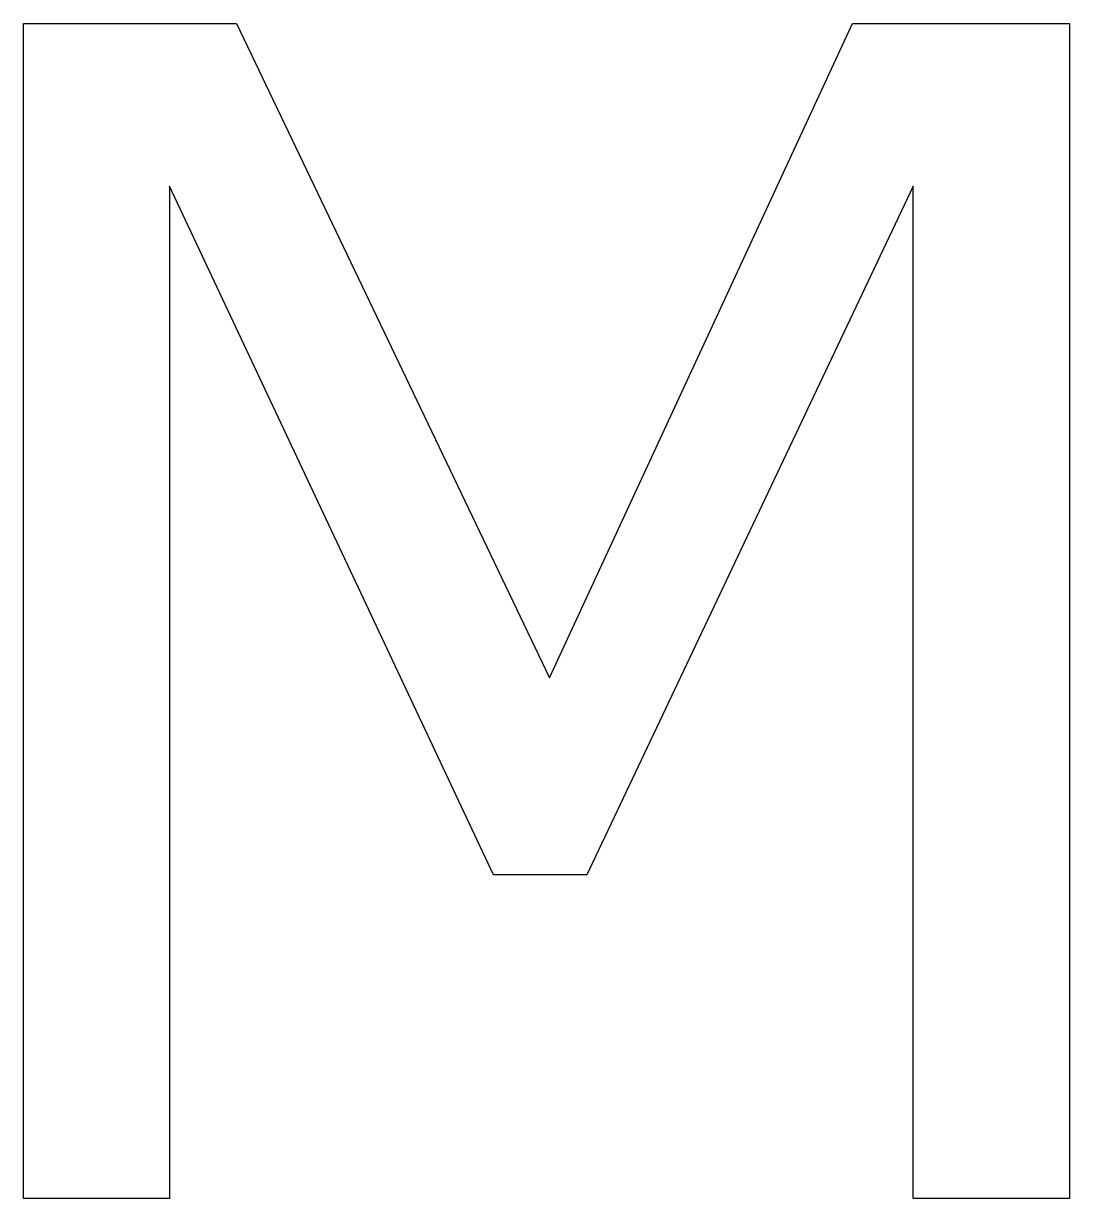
# Model space of a CAD drawing. Header units: metres. Extents: x -82 to 82, y 0 to 184.
import ezdxf

# ---------------------------------------------------------------- set-up
doc = ezdxf.new("R2010")
doc.units = ezdxf.units.M

msp = doc.modelspace()

# ---------------------------------------------------------------- linework, layer by layer
at = {"layer": 'COMPONENT0'}
for p, q in [((-81.79, 0), (-81.79, 183.68)), ((-81.79, 183.68), (-48.48, 183.68)), ((-48.48, 183.68), (0.49, 81.42)), ((0.49, 81.42), (47.86, 183.68)), ((47.86, 183.68), (81.79, 183.68)), ((81.79, 183.68), (81.79, 0)), ((-8.27, 50.58), (-58.97, 158.27)), ((-58.97, 158.27), (-58.97, 0)), ((57.36, 158.27), (6.29, 50.58)), ((57.36, 0), (57.36, 158.27)), ((6.29, 50.58), (-8.27, 50.58)), ((-58.97, 0), (-81.79, 0)), ((81.79, 0), (57.36, 0))]:
    msp.add_line(p, q, dxfattribs=at)

doc.saveas('drawing.dxf')
